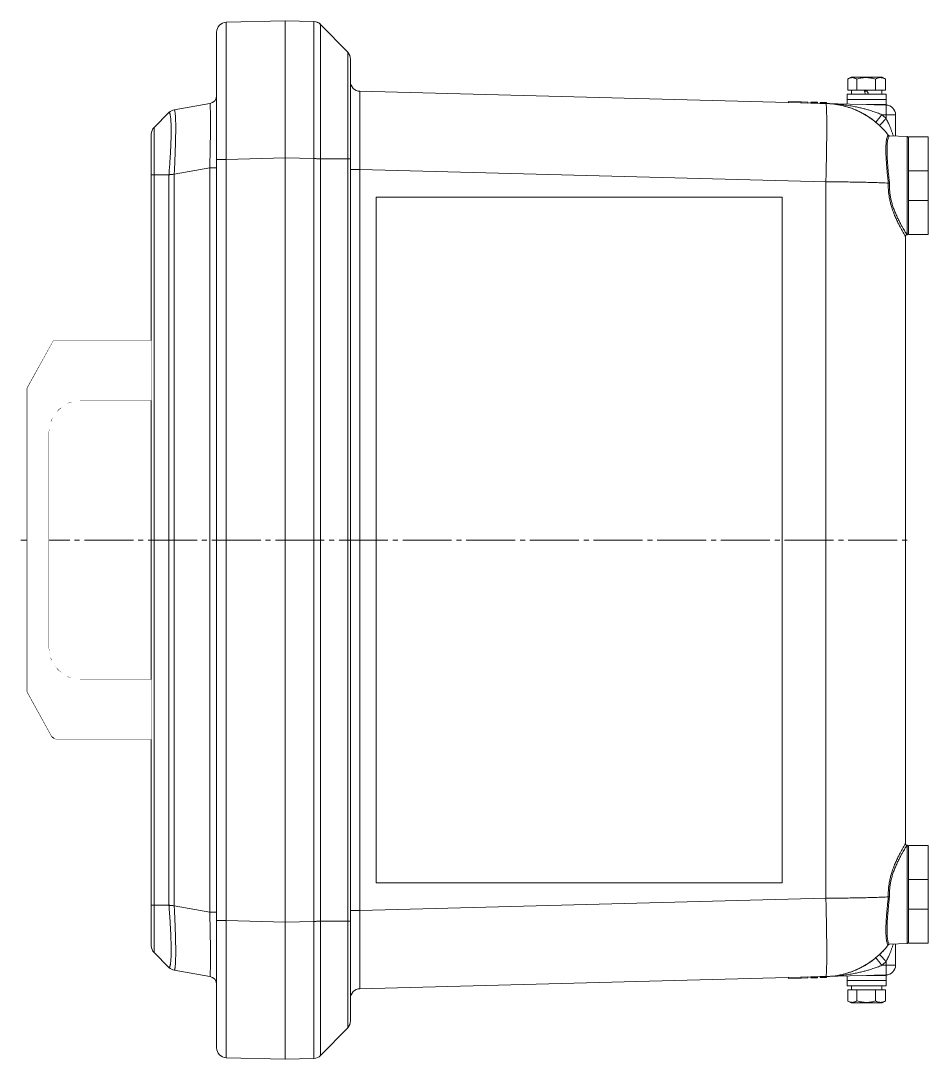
# Model space of a CAD drawing. Header units: millimetres. Extents: x -751 to 714, y -543 to 828.
# Drawn here: x -463.2 to -185.2, y -159 to 159 of the extents above; entities that cross this region are included whole.
import ezdxf

# ---------------------------------------------------------------- set-up
doc = ezdxf.new("R2010")
doc.units = ezdxf.units.MM
for name, pattern in [('K5LT_AUXILIARY', [0]), ('K5LT_AXLED', [19.5, 15, -1.5, 1.5, -1.5]), ('K5LT_THIN', [0])]:
    doc.linetypes.add(name, pattern=pattern)

# ---------------------------------------------------------------- blocks, each defined once
blk = doc.blocks.new('U7')
at = {"color": 232, "linetype": 'K5LT_AUXILIARY', "lineweight": 18, "true_color": 0xc52b79}
for p, q in [((-354.31, -105.01), (-354.31, 105.01)), ((-229.95, 105.01), (-354.31, 105.01)), ((-229.95, -105.01), (-229.95, 105.01)), ((-229.95, -105.01), (-354.31, -105.01))]:
    blk.add_line(p, q, dxfattribs=at)
blk = doc.blocks.new('U6')
at = {"color": 7, "linetype": 'K5LT_THIN', "lineweight": 18}
for p, q in [((-382.23, 159), (-400.31, 158.53)), ((-382.23, 159), (-382.23, 117.01)), ((-373.44, 158.77), (-382.23, 159)), ((-382.23, 159), (-382.23, 117.01)), ((-363.08, 149.35), (-371.37, 157.86)), ((-403.23, 116.54), (-403.23, 155.53)), ((-363.08, 149.35), (-363.08, 149.35)), ((-362.23, 147.26), (-362.23, 116.72)), ((-362.23, 147.26), (-362.23, 140.68)), ((-362.23, 140), (-362.23, 147.26)), ((-362.23, 140.68), (-362.23, 140)), ((-362.23, 140), (-362.23, 140.68)), ((-362.23, 140.68), (-362.23, 140)), ((-362.23, 140), (-362.23, 140.68)), ((-362.23, 140.68), (-362.23, 140)), ((-209.88, 137.74), (-209.88, 141.15)), ((-209.8, 141.2), (-208.86, 141.74)), ((-199.36, 141.74), (-208.86, 141.74)), ((-207.12, 137.74), (-207.12, 141.15)), ((-201.35, 137.74), (-201.35, 141.15)), ((-198.42, 141.2), (-199.36, 141.74)), ((-199.36, 141.74), (-199.36, 141.74)), ((-198.33, 137.74), (-198.33, 141.15)), ((-359.31, 137.4), (-216.57, 133.67)), ((-209.88, 137.74), (-207.12, 137.74)), ((-208.76, 137.74), (-208.76, 136.54)), ((-207.12, 137.74), (-201.35, 137.74)), ((-203.91, 137.49), (-204.76, 137.49)), ((-201.35, 137.74), (-198.33, 137.74)), ((-199.46, 137.74), (-199.46, 136.54)), ((-405.29, 133.64), (-416.22, 131.71)), ((-228.06, 133.97), (-228.05, 134.27)), ((-224.17, 133.87), (-228.06, 133.97)), ((-224.16, 134.17), (-228.05, 134.27)), ((-224.17, 133.87), (-224.16, 134.17)), ((-222.17, 133.81), (-224.17, 133.87)), ((-222.16, 134.11), (-224.16, 134.17)), ((-222.17, 133.81), (-222.16, 134.11)), ((-221.17, 133.79), (-221.16, 134.09)), ((-219.17, 133.74), (-221.17, 133.79)), ((-219.16, 134.03), (-221.16, 134.09)), ((-219.17, 133.74), (-219.16, 134.03)), ((-218.37, 133.71), (-218.36, 134.01)), ((-216.37, 133.66), (-218.37, 133.71)), ((-216.36, 133.96), (-218.36, 134.01)), ((-216.57, 133.67), (-198.15, 133.18)), ((-216.37, 133.66), (-216.36, 133.96)), ((-216.17, 133.65), (-216.17, 133.65)), ((-216.17, 133.65), (-216.17, 133.65)), ((-216.06, 133.65), (-216.08, 133.65)), ((-216.06, 133.65), (-216.08, 133.65)), ((-210.11, 136.54), (-210.11, 134.94)), ((-204.26, 136.54), (-210.11, 136.54)), ((-204.26, 134.94), (-210.11, 134.94)), ((-204.26, 134.94), (-210.11, 134.94)), ((-210.11, 134.94), (-210.11, 133.5)), ((-198.11, 136.54), (-204.26, 136.54)), ((-198.11, 134.94), (-204.26, 134.94)), ((-198.11, 134.94), (-204.26, 134.94)), ((-198.11, 136.54), (-198.11, 134.94)), ((-198.11, 134.94), (-198.11, 133.34)), ((-422.35, 126.35), (-417.83, 130.87)), ((-416.23, 131.71), (-416.22, 131.71)), ((-416.22, 131.71), (-416.22, 131.71)), ((-198.11, 133.34), (-204.11, 133.34)), ((-201.65, 133.34), (-201.65, 133.28)), ((-201.11, 133.34), (-201.11, 133.26)), ((-199.42, 130.22), (-198.15, 130.19)), ((-198.15, 130.19), (-198.15, 129.1)), ((-198.15, 130.19), (-195.23, 130.19)), ((-195.23, 130.19), (-195.23, 123.71)), ((-423.23, 111.77), (-423.23, 124.23)), ((-422.35, 126.35), (-422.35, 126.35)), ((-197.11, 123.81), (-191.7, 123.52)), ((-197.11, 123.81), (-197.09, 123.79)), ((-191.7, 123.52), (-191.7, 93.48)), ((-191.23, 123.5), (-185.23, 123.5)), ((-191.23, 123.5), (-191.23, 113)), ((-185.23, 123.5), (-185.23, 113)), ((-403.23, -116.54), (-403.23, 116.54)), ((-400.31, 116.54), (-403.23, 116.54)), ((-382.23, 117.01), (-400.31, 116.54)), ((-400.31, -116.54), (-400.31, 116.54)), ((-382.23, -117.01), (-382.23, 117.01)), ((-373.44, 116.78), (-382.23, 117.01)), ((-382.23, 117.01), (-382.23, -117.01)), ((-373.44, -116.78), (-373.44, 116.78)), ((-371.37, 116.75), (-363.08, 116.75)), ((-371.37, -116.75), (-371.37, 116.75)), ((-363.08, -116.75), (-363.08, 116.75)), ((-362.23, 100.66), (-362.23, 116.72)), ((-423.23, -111.74), (-423.23, 111.77)), ((-417.83, 111.85), (-422.35, 111.85)), ((-422.35, 111.85), (-422.35, 111.85)), ((-422.35, -111.85), (-422.35, 111.85)), ((-417.83, 111.85), (-417.83, 111.85)), ((-417.83, -111.85), (-417.83, 111.85)), ((-416.23, 112.01), (-416.22, 112.01)), ((-416.23, -112.01), (-416.23, 112.01)), ((-405.29, 113.94), (-416.22, 112.01)), ((-403.23, 113.94), (-405.29, 113.94)), ((-405.29, -113.94), (-405.29, 113.94)), ((-362.23, 113.41), (-359.31, 113.41)), ((-359.31, 113.41), (-216.57, 109.68)), ((-359.31, -113.41), (-359.31, 113.41)), ((-191.23, 113), (-185.23, 113)), ((-191.23, 113), (-191.23, 104)), ((-185.23, 104), (-185.23, 113)), ((-216.57, 109.68), (-216.57, -109.68)), ((-197.46, 109.29), (-197.46, 109.29)), ((-362.23, 102.32), (-362.23, 104)), ((-362.23, 104), (-362.23, 103.32)), ((-362.23, 100.66), (-362.23, 103.32)), ((-362.23, 100.66), (-362.23, 102.32)), ((-191.23, 104), (-191.23, 93.5)), ((-191.23, 104), (-185.23, 104)), ((-185.23, 104), (-185.23, 93.5)), ((-362.23, 100.66), (-362.23, 99.34)), ((-362.23, 100.66), (-362.23, 99.34)), ((-362.23, 50.66), (-362.23, 99.34)), ((-362.23, 97.68), (-362.23, 99.34)), ((-362.23, 96.68), (-362.23, 99.34)), ((-362.23, 96), (-362.23, 97.68)), ((-362.23, 96.68), (-362.23, 96)), ((-192.23, 92.97), (-192.23, -92.97)), ((-192.23, 92.97), (-192.23, 92.97)), ((-192.23, 92.97), (-192.23, 92.97)), ((-191.75, 93.47), (-191.7, 93.48)), ((-191.75, 93.47), (-191.75, 93.47)), ((-191.23, 93.5), (-185.23, 93.5)), ((-461.23, 46.48), (-453.23, 61)), ((-453.23, 61), (-423.23, 61)), ((-453.23, 61), (-452.05, 59)), ((-423.23, 61), (-423.23, 59)), ((-459.23, 45.97), (-452.05, 59)), ((-452.05, 59), (-423.23, 59)), ((-423.23, 59), (-423.23, 44.79)), ((-362.23, 52.32), (-362.23, 54)), ((-362.23, 54), (-362.23, 53.32)), ((-362.23, 50.66), (-362.23, 53.32)), ((-362.23, 53.32), (-362.23, 53.26)), ((-362.23, 53.32), (-362.23, 53.26)), ((-362.23, 50.66), (-362.23, 52.32)), ((-362.23, 50.66), (-362.23, 49.34)), ((-362.23, 50.66), (-362.23, 49.34)), ((-362.23, 0.66), (-362.23, 49.34)), ((-362.23, 47.68), (-362.23, 49.34)), ((-362.23, 46.68), (-362.23, 49.34)), ((-461.23, 46.48), (-459.23, 45.97)), ((-461.23, -46.48), (-461.23, 46.48)), ((-459.23, -45.97), (-459.23, 45.97)), ((-444.72, 42.79), (-444.72, 44.79)), ((-423.23, 44.79), (-444.72, 44.79)), ((-423.23, 44.79), (-423.23, 42.79)), ((-362.23, 46), (-362.23, 47.68)), ((-362.23, 46.68), (-362.23, 46)), ((-423.23, 42.79), (-444.72, 42.79)), ((-456.72, 32.79), (-456.72, -32.79)), ((-454.72, 32.79), (-456.72, 32.79)), ((-454.72, 32.79), (-454.72, -32.79)), ((-362.23, 2.32), (-362.23, 4)), ((-362.23, 4), (-362.23, 3.32)), ((-362.23, 0.66), (-362.23, 3.32)), ((-362.23, 3.32), (-362.23, 3.26)), ((-362.23, 3.32), (-362.23, 3.26)), ((-362.23, 0.66), (-362.23, 2.32)), ((-362.23, 0.66), (-362.23, -0.66)), ((-362.23, 0.66), (-362.23, -0.66)), ((-362.23, -49.34), (-362.23, -0.66)), ((-362.23, -3.32), (-362.23, -0.66)), ((-362.23, -2.32), (-362.23, -0.66)), ((-362.23, -4), (-362.23, -2.32)), ((-362.23, -3.32), (-362.23, -4)), ((-454.72, -32.79), (-456.72, -32.79)), ((-444.72, -42.79), (-423.23, -42.79)), ((-444.72, -42.79), (-444.72, -44.79)), ((-423.23, -42.79), (-423.23, -44.79)), ((-461.23, -46.48), (-459.23, -45.97)), ((-453.8, -59.97), (-461.23, -46.48)), ((-452.05, -59), (-459.23, -45.97)), ((-444.72, -44.79), (-423.23, -44.79)), ((-423.23, -44.79), (-423.23, -59)), ((-362.23, -47.68), (-362.23, -46)), ((-362.23, -46), (-362.23, -46.68)), ((-362.23, -49.34), (-362.23, -46.68)), ((-362.23, -46.68), (-362.23, -46.74)), ((-362.23, -46.68), (-362.23, -46.74)), ((-362.23, -49.34), (-362.23, -47.68)), ((-362.23, -49.34), (-362.23, -50.66)), ((-362.23, -49.34), (-362.23, -50.66)), ((-362.23, -99.34), (-362.23, -50.66)), ((-362.23, -52.32), (-362.23, -50.66)), ((-362.23, -53.32), (-362.23, -50.66)), ((-362.23, -54), (-362.23, -52.32)), ((-362.23, -53.32), (-362.23, -54)), ((-452.05, -59), (-453.8, -59.97)), ((-423.23, -59), (-452.05, -59)), ((-452.05, -61), (-452.05, -59)), ((-423.23, -59), (-423.23, -61)), ((-423.23, -61), (-452.05, -61)), ((-192.23, -92.97), (-192.23, -92.97)), ((-192.23, -92.97), (-192.23, -92.97)), ((-191.75, -93.47), (-191.7, -93.48)), ((-191.75, -93.47), (-191.75, -93.47)), ((-191.7, -93.48), (-191.7, -123.52)), ((-191.23, -93.5), (-185.23, -93.5)), ((-191.23, -93.5), (-191.23, -104)), ((-185.23, -93.5), (-185.23, -104)), ((-362.23, -97.68), (-362.23, -96)), ((-362.23, -96), (-362.23, -96.68)), ((-362.23, -99.34), (-362.23, -96.68)), ((-362.23, -99.34), (-362.23, -97.68)), ((-362.23, -99.34), (-362.23, -100.66)), ((-362.23, -99.34), (-362.23, -100.66)), ((-362.23, -116.7), (-362.23, -100.66)), ((-362.23, -102.32), (-362.23, -100.66)), ((-362.23, -103.32), (-362.23, -100.66)), ((-362.23, -104), (-362.23, -102.32)), ((-362.23, -103.32), (-362.23, -104)), ((-191.23, -104), (-185.23, -104)), ((-191.23, -104), (-191.23, -113)), ((-185.23, -113), (-185.23, -104)), ((-359.31, -113.41), (-216.57, -109.68)), ((-197.46, -109.29), (-197.46, -109.29)), ((-423.23, -124.23), (-423.23, -111.74)), ((-422.35, -111.85), (-417.83, -111.85)), ((-422.35, -111.85), (-422.35, -111.85)), ((-417.83, -111.85), (-417.83, -111.85)), ((-416.23, -112.01), (-416.22, -112.01)), ((-405.29, -113.94), (-416.22, -112.01)), ((-403.23, -113.94), (-405.29, -113.94)), ((-362.23, -113.41), (-359.31, -113.41)), ((-191.23, -113), (-191.23, -123.5)), ((-191.23, -113), (-185.23, -113)), ((-185.23, -113), (-185.23, -123.5)), ((-403.23, -116.54), (-400.31, -116.54)), ((-403.23, -155.53), (-403.23, -116.54)), ((-382.23, -117.01), (-400.31, -116.54)), ((-373.44, -116.78), (-382.23, -117.01)), ((-382.23, -117.01), (-382.23, -159)), ((-382.23, -117.01), (-382.23, -159)), ((-363.08, -116.75), (-371.37, -116.75)), ((-363.08, -116.75), (-363.08, -116.75)), ((-362.23, -116.7), (-362.23, -147.26)), ((-197.11, -123.81), (-191.7, -123.52)), ((-197.09, -123.79), (-197.11, -123.81)), ((-195.23, -123.71), (-195.23, -130.19)), ((-191.23, -123.5), (-185.23, -123.5)), ((-417.83, -130.87), (-422.35, -126.35)), ((-422.35, -126.35), (-422.35, -126.35)), ((-199.42, -130.22), (-198.15, -130.19)), ((-198.15, -129.1), (-198.15, -130.19)), ((-198.15, -130.19), (-195.23, -130.19)), ((-416.23, -131.71), (-416.22, -131.71)), ((-405.29, -133.64), (-416.22, -131.71)), ((-416.22, -131.71), (-416.22, -131.71)), ((-216.57, -133.67), (-198.15, -133.18)), ((-210.11, -134.94), (-210.11, -133.5)), ((-204.11, -133.34), (-198.11, -133.34)), ((-201.65, -133.34), (-201.65, -133.28)), ((-201.11, -133.34), (-201.11, -133.26)), ((-198.11, -134.94), (-198.11, -133.34)), ((-359.31, -137.4), (-216.57, -133.67)), ((-224.17, -133.87), (-228.06, -133.97)), ((-228.06, -133.97), (-228.05, -134.27)), ((-224.16, -134.17), (-228.05, -134.27)), ((-222.17, -133.81), (-224.17, -133.87)), ((-224.17, -133.87), (-224.16, -134.17)), ((-222.16, -134.11), (-224.16, -134.17)), ((-222.17, -133.81), (-222.16, -134.11)), ((-219.17, -133.74), (-221.17, -133.79)), ((-221.17, -133.79), (-221.16, -134.09)), ((-219.16, -134.03), (-221.16, -134.09)), ((-219.17, -133.74), (-219.16, -134.03)), ((-216.37, -133.66), (-218.37, -133.71)), ((-218.37, -133.71), (-218.36, -134.01)), ((-216.36, -133.96), (-218.36, -134.01)), ((-216.37, -133.66), (-216.36, -133.96)), ((-216.17, -133.65), (-216.17, -133.65)), ((-216.17, -133.65), (-216.17, -133.65)), ((-216.06, -133.65), (-216.08, -133.65)), ((-210.11, -134.94), (-198.11, -134.94)), ((-210.11, -136.54), (-210.11, -134.94)), ((-210.11, -134.94), (-198.11, -134.94)), ((-210.11, -136.54), (-198.11, -136.54)), ((-208.76, -137.74), (-208.76, -136.54)), ((-199.46, -137.74), (-199.46, -136.54)), ((-198.11, -136.54), (-198.11, -134.94)), ((-207.12, -137.74), (-209.88, -137.74)), ((-209.88, -137.74), (-209.88, -141.15)), ((-201.35, -137.74), (-207.12, -137.74)), ((-207.12, -137.74), (-207.12, -141.15)), ((-201.35, -137.74), (-201.35, -141.15)), ((-198.33, -137.74), (-201.35, -137.74)), ((-198.33, -137.74), (-198.33, -141.15)), ((-362.23, -147.26), (-362.23, -140)), ((-362.23, -140), (-362.23, -140.68)), ((-362.23, -140.68), (-362.23, -140)), ((-362.23, -140), (-362.23, -140.68)), ((-362.23, -140.68), (-362.23, -140)), ((-362.23, -140), (-362.23, -140.68)), ((-362.23, -140.68), (-362.23, -147.26)), ((-209.8, -141.2), (-208.86, -141.74)), ((-208.86, -141.74), (-199.36, -141.74)), ((-198.42, -141.2), (-199.36, -141.74)), ((-199.36, -141.74), (-199.36, -141.74)), ((-371.37, -157.86), (-363.08, -149.35)), ((-382.23, -159), (-400.31, -158.53)), ((-373.44, -158.77), (-382.23, -159))]:
    blk.add_line(p, q, dxfattribs=at)
at = {"color": 30, "linetype": 'K5LT_AXLED', "lineweight": 18, "true_color": 0xff8000}
blk.add_line((-463.23, 0), (-190.23, 0), dxfattribs=at)
at = {"color": 7, "linetype": 'K5LT_THIN', "lineweight": 18}
for centre, radius, start, end in [((-400.23, 155.53), 3, 91.5, 180), ((-373.52, 155.77), 3, 44.25, 88.5), ((-373.52, 155.77), 3, 44.2462, 72.7938), ((-365.23, 147.26), 3, 0, 44.25), ((-365.23, 147.26), 3, 0, 1.2766), ((-359.23, 140.4), 3, 180, 268.5), ((-359.23, 140.4), 3, 180.0005, 268.4995), ((-359.23, 140.4), 3, 179.9996, 268.5004), ((-207.47, 137.17), 4.66, 120.0079, 121.1812), ((-200.75, 137.17), 4.66, 58.8188, 59.9921), ((-405.73, 136.1), 2.5, 280, 0), ((-217.23, 108.68), 25, 37.7514, 88.5), ((-217.23, 108.68), 25, 66.1196, 88.5), ((-415.7, 128.75), 3, 100, 135), ((-198.23, 130.19), 3, 0, 88.5), ((-217.23, 108.68), 25, 46.8288, 49.8471), ((-217.31, 108.68), 28, 46.8288, 50.3004), ((-420.23, 124.23), 3, 135, 180), ((-197.08, 124.31), 0.5, 217.8079, 267), ((-217.23, 108.68), 25, 37.8019, 37.8078), ((-217.23, 108.68), 25, 37.7499, 37.7514), ((-191.73, 123.03), 0.5, 0, 87), ((-191.73, 123.03), 0.5, 0, 87), ((-191.73, 92.97), 0.5, 93, 180), ((-191.73, 92.97), 0.5, 93, 179.997), ((-191.73, 93.97), 0.5, 273, 0), ((-191.73, 93.97), 0.5, 273, 0), ((-444.72, 32.79), 12, 90, 180), ((-444.72, 32.79), 10, 90, 180), ((-444.72, -32.79), 12, 180, 270), ((-444.72, -32.79), 10, 180, 270), ((-452.05, -59), 2, 208.8565, 270), ((-191.73, -92.97), 0.5, 180, 267), ((-191.73, -92.97), 0.5, 180.003, 267), ((-191.73, -93.97), 0.5, 0, 87), ((-191.73, -93.97), 0.5, 0, 87), ((-217.23, -108.68), 25, 271.5, 322.2484), ((-217.23, -108.68), 25, 313.1712, 322.1922), ((-197.08, -124.31), 0.5, 92.9999, 142.192), ((-217.23, -108.68), 25, 322.1922, 322.195), ((-217.23, -108.68), 25, 322.1922, 322.1923), ((-217.23, -108.68), 25, 322.1935, 322.195), ((-217.23, -108.68), 25, 322.2484, 322.2501), ((-191.73, -123.03), 0.5, 273, 0), ((-191.73, -123.03), 0.5, 273, 0), ((-420.23, -124.23), 3, 180, 225), ((-217.31, -108.68), 28, 309.6996, 313.1712), ((-198.23, -130.19), 3, 271.5, 0), ((-415.7, -128.75), 3, 225, 260), ((-217.23, -108.68), 25, 279.6061, 293.8804), ((-405.73, -136.1), 2.5, 0, 80), ((-217.23, -108.68), 25, 272.4148, 272.6259), ((-217.23, -108.68), 25, 272.6672, 273.764), ((-359.23, -140.4), 3, 91.5005, 179.9995), ((-359.23, -140.4), 3, 91.5, 180), ((-207.47, -137.17), 4.66, 238.8188, 239.9921), ((-200.75, -137.17), 4.66, 300.0079, 301.1812), ((-365.23, -147.26), 3, 315.75, 0), ((-365.23, -147.26), 3, 358.7234, 0), ((-400.23, -155.53), 3, 180, 268.5), ((-373.52, -155.77), 3, 271.5, 315.75), ((-373.52, -155.77), 3, 315.7226, 315.75)]:
    blk.add_arc(centre, radius, start, end, dxfattribs=at)
for centre, major_axis, ratio, start_param, end_param in [((-400.23, 116.51), (0.08, -42.01), 0.001868, 3.141638, 4.711749), ((-359.23, 113.39), (0.08, -24.01), 0.003268, 3.141511, 4.711607), ((-359.23, 113.39), (0.08, -24.01), 0.003268, -3.141689, -3.141675), ((-359.23, 113.39), (0.08, -24.01), 0.003268, -3.141689, -3.141675), ((-204.11, 135.91), (4.65, -12.78), 0.008414, 4.565751, 4.660152), ((-204.11, 135.91), (3.05, -8.38), 0.008414, 4.489416, 4.634315), ((-204.11, 138.37), (4.65, -12.78), 0.008414, -1.524683, -1.430282), ((-405.73, 113.25), (-0.44, -20.39), 0.020576, 1.605038, 3.145676), ((-217.2, 109.68), (0.63, 23.99), 0.026168, 4.713074, 6.283185), ((-198.23, 130.19), (0.08, 3), 0.026168, 4.713074, 6.283185), ((-191.73, 92.97), (-0.5, 0), 0.999936, 4.764749, 6.283185), ((-191.73, 92.97), (-0.5, 0), 0.999936, 4.764749, 6.283185), ((-191.73, -92.97), (-0.5, 0), 0.999936, 0, 1.518436), ((-191.73, -92.97), (-0.5, 0), 0.999936, 0, 1.518436), ((-217.2, -109.68), (-0.63, 23.99), 0.026168, 3.141593, 4.711704), ((-405.73, -113.25), (-0.44, 20.39), 0.020576, 3.137509, 4.678147), ((-359.23, -113.39), (0.08, 24.01), 0.003268, 1.571578, 3.141677), ((-400.23, -116.51), (0.08, 42.01), 0.001868, 1.571436, 3.141547), ((-198.23, -130.19), (-0.08, 3), 0.026168, 3.141593, 4.711704)]:
    blk.add_ellipse(centre, major_axis=major_axis, ratio=ratio, start_param=start_param, end_param=end_param, dxfattribs=at)
for points, knots in [([(-373.44, 158.77), (-373.44, 158.77), (-373.44, 158.52), (-373.44, 157.52), (-373.43, 156.08), (-373.43, 154.21), (-373.43, 151.86), (-373.43, 149.07), (-373.43, 145.87), (-373.43, 142.32), (-373.43, 138.46), (-373.43, 134.32), (-373.43, 130), (-373.44, 125.58), (-373.44, 121.17), (-373.44, 118.23), (-373.44, 116.78)], [0, 0, 0, 0, 1.492255, 2.79176, 3.941914, 5.121272, 6.333413, 7.533977, 8.737597, 9.940215, 11.143186, 12.344486, 13.553115, 14.729073, 15.880875, 17, 17, 17, 17]), ([(-371.37, 157.86), (-371.37, 157.87), (-371.37, 157.64), (-371.38, 156.7), (-371.38, 155.3), (-371.38, 153.47), (-371.38, 151.17), (-371.38, 148.44), (-371.38, 145.33), (-371.38, 141.86), (-371.38, 138.12), (-371.38, 134.25), (-371.38, 130.45), (-371.38, 126.88), (-371.38, 123.51), (-371.37, 120.16), (-371.37, 117.91), (-371.37, 116.75)], [0, 0, 0, 0, 1.502919, 2.882696, 4.115378, 5.401037, 6.668979, 7.944353, 9.217883, 10.490056, 11.763531, 12.99809, 14.157718, 15.183827, 16.113866, 17.034345, 18, 18, 18, 18]), ([(-363.08, 149.35), (-363.08, 149.34), (-363.08, 149.33), (-363.07, 149.31), (-363.07, 149.29), (-363.07, 149.27), (-363.07, 149.24), (-363.07, 149.21), (-363.08, 149.16), (-363.08, 149.12), (-363.08, 149.06), (-363.07, 148.99), (-363.07, 148.89), (-363.07, 148.74), (-363.07, 148.48), (-363.07, 147.99), (-363.07, 147.18), (-363.07, 145.98), (-363.07, 144.41), (-363.07, 142.48), (-363.07, 140.24), (-363.07, 137.7), (-363.07, 134.89), (-363.07, 131.97), (-363.07, 129.1), (-363.07, 126.58), (-363.07, 124.42), (-363.07, 122.75), (-363.07, 121.46), (-363.08, 120.59), (-363.08, 119.98), (-363.08, 119.56), (-363.08, 119.19), (-363.08, 118.86), (-363.08, 118.55), (-363.08, 118.26), (-363.08, 117.97), (-363.08, 117.65), (-363.08, 117.37), (-363.08, 117.1), (-363.08, 116.88), (-363.08, 116.75)], [0, 0, 0, 0, 0.332151, 0.631335, 0.928605, 1.267883, 1.713214, 2.232971, 2.695041, 3.068345, 3.386877, 3.805688, 4.292967, 4.877945, 5.919308, 7.479505, 9.662138, 12.144046, 14.855874, 17.641636, 20.435756, 23.29461, 26.187044, 29.109023, 31.672376, 33.9881, 35.696973, 37.198177, 38.189341, 38.931541, 39.362493, 39.694457, 39.992807, 40.267888, 40.519699, 40.748242, 40.990223, 41.245644, 41.514503, 41.765955, 42, 42, 42, 42]), ([(-207.12, 141.15), (-207.31, 141.26), (-207.56, 141.39), (-207.87, 141.5), (-208.06, 141.55), (-208.25, 141.58), (-208.44, 141.6), (-208.64, 141.59), (-208.86, 141.57), (-209.12, 141.51), (-209.43, 141.39), (-209.67, 141.27), (-209.8, 141.2)], [0, 0, 0, 0, 2.778174, 3.726036, 4.53484, 5.54581, 6.388221, 7.336865, 8.416621, 9.466171, 11.124023, 13, 13, 13, 13]), ([(-201.35, 141.15), (-201.61, 141.22), (-201.99, 141.32), (-202.55, 141.44), (-202.99, 141.51), (-203.41, 141.56), (-203.79, 141.59), (-204.14, 141.6), (-204.47, 141.59), (-204.85, 141.58), (-205.31, 141.54), (-206.09, 141.42), (-206.71, 141.27), (-207.12, 141.15)], [0, 0, 0, 0, 1.896477, 2.871604, 4.103535, 5.062016, 5.927217, 6.778532, 7.580294, 8.339144, 9.455768, 10.905857, 14, 14, 14, 14]), ([(-198.33, 141.15), (-198.54, 141.26), (-198.83, 141.4), (-199.19, 141.51), (-199.41, 141.56), (-199.61, 141.59), (-199.79, 141.6), (-199.99, 141.59), (-200.22, 141.57), (-200.48, 141.52), (-200.86, 141.4), (-201.16, 141.26), (-201.35, 141.15)], [0, 0, 0, 0, 2.66649, 3.810425, 4.700444, 5.503844, 6.294351, 7.038845, 8.091005, 9.12096, 10.454936, 13, 13, 13, 13]), ([(-199.42, 130.22), (-199.67, 130.32), (-200.14, 130.52), (-200.83, 130.78), (-201.5, 131.03), (-202.22, 131.28), (-203.06, 131.55), (-204.08, 131.84), (-205.23, 132.15), (-206.56, 132.47), (-208.06, 132.78), (-209.76, 133.07), (-211.7, 133.34), (-213.64, 133.52), (-215.29, 133.62), (-216.22, 133.66), (-216.57, 133.67)], [0, 0, 0, 0, 0.792036, 1.495229, 2.159306, 2.850857, 3.720899, 4.720847, 5.896983, 7.167319, 8.678619, 10.311774, 12.183163, 14.325188, 15.962989, 17, 17, 17, 17]), ([(-417.83, 111.85), (-417.79, 112.38), (-417.72, 113.4), (-417.61, 114.82), (-417.53, 116.04), (-417.47, 117.12), (-417.4, 118.13), (-417.35, 119.13), (-417.3, 120.12), (-417.26, 121.12), (-417.22, 122.14), (-417.18, 123.18), (-417.16, 124.22), (-417.15, 125.19), (-417.16, 126.03), (-417.17, 126.75), (-417.18, 127.37), (-417.21, 127.93), (-417.24, 128.46), (-417.27, 128.96), (-417.32, 129.41), (-417.38, 129.84), (-417.45, 130.21), (-417.52, 130.5), (-417.6, 130.7), (-417.68, 130.82), (-417.76, 130.87), (-417.81, 130.88), (-417.83, 130.87)], [0, 0, 0, 0, 1.545131, 2.919206, 4.111167, 5.121013, 6.1199, 7.135866, 8.168911, 9.234743, 10.334614, 11.539723, 12.834262, 14.11796, 15.277218, 16.298934, 17.265146, 18.224939, 19.209692, 20.219407, 21.265414, 22.391705, 23.605779, 24.889622, 26.016785, 27.056924, 27.996603, 29, 29, 29, 29]), ([(-416.22, 112.01), (-416.18, 112.58), (-416.13, 113.65), (-416.06, 115.13), (-416.01, 116.41), (-415.96, 117.54), (-415.92, 118.61), (-415.89, 119.7), (-415.85, 120.85), (-415.82, 122.03), (-415.79, 123.23), (-415.77, 124.44), (-415.76, 125.62), (-415.76, 126.73), (-415.77, 127.74), (-415.79, 128.63), (-415.83, 129.4), (-415.87, 130.04), (-415.91, 130.56), (-415.96, 130.96), (-416.01, 131.26), (-416.06, 131.49), (-416.11, 131.63), (-416.16, 131.7), (-416.2, 131.71), (-416.22, 131.71)], [0, 0, 0, 0, 1.420612, 2.682344, 3.762576, 4.680948, 5.596341, 6.564499, 7.608159, 8.732811, 9.905327, 11.148701, 12.460795, 13.813992, 15.12586, 16.412625, 17.674119, 18.927404, 20.092673, 21.209993, 22.232551, 23.220578, 24.278516, 25.20499, 26, 26, 26, 26]), ([(-201.95, 128.47), (-202.64, 128.99), (-203.34, 129.48), (-204.77, 130.37), (-205.51, 130.77), (-206.35, 131.19), (-206.46, 131.24), (-206.75, 131.37), (-206.93, 131.46), (-207.56, 131.73), (-208.02, 131.93), (-209.24, 132.38), (-210, 132.62), (-211.52, 133.03), (-212.29, 133.2), (-213.06, 133.33)], [0, 0, 0, 0, 9.8, 9.8, 19.6, 19.6, 21.007691, 21.007691, 23.384906, 23.384906, 29.4, 29.4, 39.2, 39.2, 49, 49, 49, 49]), ([(-207.11, 131.54), (-207.56, 131.73), (-208.02, 131.93), (-209.24, 132.38), (-210, 132.62), (-211.52, 133.03), (-212.29, 133.2), (-213.06, 133.33)], [23.384906, 23.384906, 23.384906, 23.384906, 29.4, 29.4, 39.2, 39.2, 49, 49, 49, 49]), ([(-201.26, 127.91), (-201.26, 127.91), (-201.25, 127.93), (-201.2, 128.01), (-201.12, 128.11), (-201.02, 128.24), (-200.89, 128.41), (-200.74, 128.6), (-200.57, 128.82), (-200.37, 129.06), (-200.17, 129.31), (-199.95, 129.58), (-199.73, 129.84), (-199.55, 130.06), (-199.46, 130.18), (-199.42, 130.22)], [0, 0, 0, 0, 1.576243, 2.951287, 4.201433, 5.473583, 6.767735, 8.033603, 9.307357, 10.586004, 11.846532, 13.076513, 14.460838, 15.425148, 16, 16, 16, 16]), ([(-200.12, 126.91), (-200.12, 126.91), (-200.11, 126.93), (-200.06, 127), (-199.97, 127.1), (-199.86, 127.23), (-199.73, 127.38), (-199.56, 127.56), (-199.31, 127.84), (-199.03, 128.14), (-198.75, 128.45), (-198.58, 128.63), (-198.44, 128.78), (-198.33, 128.9), (-198.24, 129), (-198.18, 129.07), (-198.15, 129.1)], [0, 0, 0, 0, 1.675753, 3.137693, 4.467358, 5.820001, 7.195622, 8.536415, 9.888691, 12.60753, 13.794537, 14.741982, 15.472729, 16.03696, 16.540142, 17, 17, 17, 17]), ([(-198.15, 129.1), (-198.05, 128.91), (-197.86, 128.54), (-197.58, 127.97), (-197.32, 127.42), (-197.1, 126.9), (-196.9, 126.43), (-196.73, 126.01), (-196.58, 125.62), (-196.43, 125.23), (-196.28, 124.8), (-196.14, 124.38), (-196.02, 124.02), (-195.95, 123.83), (-195.93, 123.75)], [0, 0, 0, 0, 1.60847, 3.227357, 4.787498, 6.249601, 7.534916, 8.679711, 9.723279, 10.81025, 11.959838, 13.299257, 14.308084, 15, 15, 15, 15]), ([(-422.35, 111.85), (-422.35, 112.06), (-422.35, 112.45), (-422.35, 113.02), (-422.35, 113.52), (-422.35, 113.97), (-422.35, 114.4), (-422.35, 114.83), (-422.35, 115.27), (-422.35, 115.74), (-422.35, 116.21), (-422.35, 116.68), (-422.35, 117.19), (-422.35, 117.74), (-422.35, 118.27), (-422.35, 118.76), (-422.35, 119.27), (-422.35, 119.83), (-422.35, 120.44), (-422.35, 121.03), (-422.35, 121.58), (-422.35, 122.1), (-422.35, 122.6), (-422.35, 123.06), (-422.35, 123.46), (-422.35, 123.79), (-422.35, 124.06), (-422.35, 124.33), (-422.35, 124.6), (-422.35, 124.89), (-422.35, 125.13), (-422.35, 125.34), (-422.35, 125.51), (-422.35, 125.66), (-422.35, 125.81), (-422.35, 125.93), (-422.35, 126.02), (-422.35, 126.08), (-422.35, 126.12), (-422.35, 126.15), (-422.35, 126.18), (-422.35, 126.2), (-422.35, 126.23), (-422.35, 126.26), (-422.35, 126.28), (-422.35, 126.3), (-422.35, 126.31), (-422.35, 126.32), (-422.35, 126.33), (-422.34, 126.34), (-422.34, 126.35), (-422.35, 126.35), (-422.35, 126.35)], [0, 0, 0, 0, 1.498782, 2.843384, 4.043421, 5.083631, 6.118196, 7.138451, 8.244002, 9.413748, 10.611777, 11.753745, 13.008082, 14.555755, 16.015498, 17.296835, 18.543646, 20.22148, 22.134926, 23.942597, 25.630113, 27.39763, 29.16201, 30.950861, 32.514838, 33.896962, 35.029765, 36.100995, 37.57289, 39.059016, 40.612088, 41.830261, 43.032093, 44.151855, 45.125185, 46.735472, 47.45531, 48.109115, 48.654766, 49.063134, 49.384832, 49.685565, 50.189931, 50.745448, 51.301803, 51.634968, 52.061716, 52.23631, 52.435878, 52.66042, 52.856785, 53, 53, 53, 53]), ([(-197.46, 123.98), (-197.52, 123.95), (-197.64, 123.84), (-197.79, 123.52), (-197.92, 123.06), (-198.03, 122.47), (-198.12, 121.72), (-198.18, 120.84), (-198.2, 119.83), (-198.2, 118.72), (-198.16, 117.48), (-198.09, 116.14), (-197.98, 114.65), (-197.85, 113.09), (-197.7, 111.56), (-197.57, 110.3), (-197.49, 109.57), (-197.46, 109.29)], [0, 0, 0, 0, 1.336663, 2.583315, 3.705454, 4.945602, 6.156396, 7.40227, 8.60252, 9.826308, 11.054492, 12.324654, 13.577222, 14.976599, 16.263312, 17.329511, 18, 18, 18, 18]), ([(-197.09, 123.79), (-197.17, 123.76), (-197.3, 123.62), (-197.48, 123.21), (-197.62, 122.66), (-197.72, 121.97), (-197.8, 121.15), (-197.84, 120.18), (-197.85, 119.11), (-197.83, 117.93), (-197.77, 116.64), (-197.68, 115.26), (-197.56, 113.8), (-197.42, 112.29), (-197.26, 110.78), (-197.15, 109.78), (-197.09, 109.29)], [0, 0, 0, 0, 1.519396, 2.841342, 4.018676, 5.210526, 6.423222, 7.597316, 8.774603, 9.94352, 11.121488, 12.308323, 13.512738, 14.720577, 15.884156, 17, 17, 17, 17]), ([(-197.09, 123.79), (-197.12, 123.79), (-197.17, 123.8), (-197.24, 123.82), (-197.3, 123.84), (-197.38, 123.89), (-197.43, 123.94), (-197.46, 123.98)], [0, 0, 0, 0, 1.903649, 2.837345, 4.042026, 5.410868, 8, 8, 8, 8]), ([(-373.44, 116.78), (-373.29, 116.78), (-373, 116.78), (-372.6, 116.77), (-372.23, 116.77), (-371.89, 116.76), (-371.61, 116.76), (-371.44, 116.75), (-371.37, 116.75)], [0, 0, 0, 0, 1.81423, 3.391985, 4.813347, 6.412292, 7.834537, 9, 9, 9, 9]), ([(-362.23, 116.72), (-362.23, 116.73), (-362.25, 116.73), (-362.34, 116.74), (-362.48, 116.74), (-362.65, 116.75), (-362.86, 116.75), (-363.01, 116.75), (-363.08, 116.75)], [0, 0, 0, 0, 1.814646, 3.391165, 4.816856, 6.409901, 7.833381, 9, 9, 9, 9]), ([(-423.23, 111.77), (-423.23, 111.77), (-423.2, 111.79), (-423.11, 111.8), (-422.98, 111.82), (-422.8, 111.83), (-422.58, 111.84), (-422.42, 111.85), (-422.35, 111.85)], [0, 0, 0, 0, 1.786159, 3.339341, 4.739742, 6.326356, 7.773174, 9, 9, 9, 9]), ([(-416.23, 112.01), (-416.38, 112), (-416.67, 111.97), (-417.06, 111.93), (-417.39, 111.9), (-417.64, 111.87), (-417.77, 111.85), (-417.83, 111.85)], [0, 0, 0, 0, 2.056335, 3.870407, 5.62213, 7.006732, 8, 8, 8, 8]), ([(-197.46, 109.29), (-198.07, 109.32), (-199.3, 109.38), (-201.25, 109.45), (-203.21, 109.51), (-205.25, 109.56), (-207.44, 109.6), (-209.68, 109.63), (-211.96, 109.65), (-214.25, 109.67), (-215.8, 109.67), (-216.57, 109.68)], [0, 0, 0, 0, 1.620444, 3.033921, 4.295433, 5.590385, 6.916882, 8.232182, 9.477987, 10.738013, 12, 12, 12, 12]), ([(-192.23, 92.97), (-192.23, 92.98), (-192.27, 93.07), (-192.45, 93.38), (-192.71, 93.83), (-193.04, 94.4), (-193.42, 95.09), (-193.88, 95.94), (-194.39, 96.95), (-194.95, 98.11), (-195.51, 99.38), (-196.03, 100.72), (-196.47, 102.05), (-196.83, 103.34), (-197.1, 104.57), (-197.29, 105.73), (-197.42, 106.85), (-197.47, 107.82), (-197.48, 108.58), (-197.47, 109.03), (-197.46, 109.24), (-197.46, 109.29)], [0, 0, 0, 0, 1.575082, 3.046778, 4.415086, 5.689612, 6.994754, 8.373587, 9.826348, 11.325596, 12.826496, 14.269557, 15.627478, 16.8356, 17.943573, 18.983164, 19.929165, 20.854166, 21.470215, 21.876357, 22, 22, 22, 22]), ([(-197.09, 109.29), (-197.12, 109.29), (-197.17, 109.29), (-197.27, 109.28), (-197.36, 109.28), (-197.43, 109.28), (-197.46, 109.29)], [0, 0, 0, 0, 1.665655, 2.482632, 4.734509, 7, 7, 7, 7]), ([(-191.75, 93.47), (-191.75, 93.48), (-191.79, 93.54), (-191.92, 93.77), (-192.12, 94.09), (-192.38, 94.52), (-192.72, 95.09), (-193.13, 95.8), (-193.62, 96.67), (-194.17, 97.71), (-194.74, 98.88), (-195.3, 100.15), (-195.81, 101.45), (-196.24, 102.74), (-196.57, 103.99), (-196.82, 105.18), (-196.99, 106.31), (-197.08, 107.35), (-197.11, 108.34), (-197.1, 108.97), (-197.09, 109.29)], [0, 0, 0, 0, 1.331793, 2.496421, 3.557012, 4.678707, 5.882925, 7.138452, 8.48225, 9.870176, 11.339115, 12.744926, 14.113243, 15.345814, 16.495609, 17.55972, 18.507938, 19.396494, 20.207294, 21, 21, 21, 21]), ([(-362.23, 99.34), (-362.23, 99.42), (-362.23, 99.53), (-362.23, 99.72), (-362.23, 99.9), (-362.23, 100.12), (-362.23, 100.34), (-362.23, 100.52), (-362.23, 100.62), (-362.23, 100.66)], [0, 0, 0, 0, 1.983159, 2.532824, 4.193704, 5.884222, 7.722001, 9.123289, 10, 10, 10, 10]), ([(-362.23, 49.34), (-362.23, 49.42), (-362.23, 49.53), (-362.23, 49.72), (-362.23, 49.9), (-362.23, 50.12), (-362.23, 50.34), (-362.23, 50.52), (-362.23, 50.62), (-362.23, 50.66)], [0, 0, 0, 0, 1.983159, 2.532824, 4.193704, 5.884222, 7.722001, 9.123289, 10, 10, 10, 10]), ([(-362.23, -0.66), (-362.23, -0.58), (-362.23, -0.47), (-362.23, -0.28), (-362.23, -0.1), (-362.23, 0.12), (-362.23, 0.34), (-362.23, 0.52), (-362.23, 0.62), (-362.23, 0.66)], [0, 0, 0, 0, 1.983159, 2.532824, 4.193704, 5.884222, 7.722001, 9.123289, 10, 10, 10, 10]), ([(-362.23, -50.66), (-362.23, -50.58), (-362.23, -50.47), (-362.23, -50.28), (-362.23, -50.1), (-362.23, -49.88), (-362.23, -49.66), (-362.23, -49.48), (-362.23, -49.38), (-362.23, -49.34)], [0, 0, 0, 0, 1.983159, 2.532824, 4.193704, 5.884222, 7.722001, 9.123289, 10, 10, 10, 10]), ([(-192.23, -92.97), (-192.23, -92.98), (-192.27, -93.07), (-192.45, -93.38), (-192.71, -93.83), (-193.04, -94.4), (-193.42, -95.09), (-193.88, -95.94), (-194.39, -96.95), (-194.95, -98.11), (-195.51, -99.38), (-196.03, -100.72), (-196.47, -102.05), (-196.83, -103.34), (-197.1, -104.56), (-197.29, -105.73), (-197.41, -106.82), (-197.47, -107.78), (-197.48, -108.59), (-197.47, -109.07), (-197.46, -109.29)], [0, 0, 0, 0, 1.5036, 2.908504, 4.214714, 5.431397, 6.677307, 7.993565, 9.380393, 10.811601, 12.244385, 13.62195, 14.918265, 16.07171, 17.127842, 18.118827, 19.023095, 19.834038, 20.464716, 21, 21, 21, 21]), ([(-191.75, -93.47), (-191.75, -93.48), (-191.79, -93.54), (-191.92, -93.77), (-192.12, -94.09), (-192.38, -94.52), (-192.72, -95.09), (-193.13, -95.8), (-193.62, -96.67), (-194.17, -97.71), (-194.74, -98.88), (-195.3, -100.15), (-195.81, -101.45), (-196.24, -102.74), (-196.57, -103.99), (-196.82, -105.18), (-196.99, -106.31), (-197.08, -107.35), (-197.11, -108.34), (-197.1, -108.97), (-197.09, -109.29)], [0, 0, 0, 0, 1.331792, 2.49642, 3.557012, 4.678706, 5.882924, 7.13845, 8.482248, 9.870174, 11.339112, 12.744923, 14.113241, 15.345806, 16.495538, 17.559525, 18.507605, 19.396062, 20.206986, 21, 21, 21, 21]), ([(-362.23, -100.66), (-362.23, -100.58), (-362.23, -100.47), (-362.23, -100.28), (-362.23, -100.1), (-362.23, -99.88), (-362.23, -99.66), (-362.23, -99.48), (-362.23, -99.38), (-362.23, -99.34)], [0, 0, 0, 0, 1.983159, 2.532824, 4.193704, 5.884222, 7.722001, 9.123289, 10, 10, 10, 10]), ([(-197.46, -109.29), (-198.07, -109.32), (-199.3, -109.38), (-201.25, -109.45), (-203.21, -109.51), (-205.25, -109.56), (-207.44, -109.6), (-209.68, -109.63), (-211.96, -109.65), (-214.25, -109.67), (-215.8, -109.67), (-216.57, -109.68)], [0, 0, 0, 0, 1.620439, 3.033912, 4.29542, 5.590368, 6.91686, 8.232156, 9.477959, 10.737994, 12, 12, 12, 12]), ([(-197.46, -109.29), (-197.52, -109.85), (-197.64, -110.93), (-197.79, -112.46), (-197.92, -113.91), (-198.03, -115.3), (-198.12, -116.67), (-198.18, -117.95), (-198.2, -119.13), (-198.2, -120.21), (-198.16, -121.18), (-198.09, -122.03), (-197.98, -122.77), (-197.85, -123.35), (-197.7, -123.73), (-197.57, -123.91), (-197.49, -123.97), (-197.46, -123.98)], [0, 0, 0, 0, 1.336638, 2.583279, 3.705415, 4.945564, 6.156359, 7.402242, 8.602502, 9.826304, 11.054495, 12.324661, 13.57723, 14.976878, 16.263926, 17.33012, 18, 18, 18, 18]), ([(-197.09, -109.29), (-197.17, -109.96), (-197.3, -111.2), (-197.48, -112.93), (-197.62, -114.46), (-197.72, -115.89), (-197.8, -117.24), (-197.84, -118.49), (-197.85, -119.62), (-197.83, -120.64), (-197.77, -121.53), (-197.68, -122.3), (-197.56, -122.92), (-197.42, -123.38), (-197.26, -123.67), (-197.15, -123.76), (-197.09, -123.79)], [0, 0, 0, 0, 1.519396, 2.841342, 4.018676, 5.210526, 6.423222, 7.597316, 8.774603, 9.94352, 11.121488, 12.308323, 13.512738, 14.720577, 15.884156, 17, 17, 17, 17]), ([(-197.09, -109.29), (-197.12, -109.29), (-197.17, -109.29), (-197.27, -109.28), (-197.34, -109.28), (-197.41, -109.28), (-197.44, -109.29), (-197.46, -109.29)], [0, 0, 0, 0, 1.903636, 2.837332, 5.410871, 6.648549, 8, 8, 8, 8]), ([(-423.23, -111.74), (-423.23, -111.75), (-423.2, -111.77), (-423.11, -111.79), (-422.98, -111.81), (-422.8, -111.82), (-422.58, -111.84), (-422.42, -111.84), (-422.35, -111.85)], [0, 0, 0, 0, 1.787661, 3.341895, 4.742505, 6.328296, 7.774062, 9, 9, 9, 9]), ([(-422.35, -126.35), (-422.35, -126.34), (-422.35, -126.3), (-422.35, -126.23), (-422.35, -126.15), (-422.35, -126.06), (-422.35, -125.97), (-422.35, -125.86), (-422.35, -125.73), (-422.35, -125.59), (-422.35, -125.42), (-422.35, -125.24), (-422.35, -125.02), (-422.35, -124.77), (-422.35, -124.49), (-422.35, -124.21), (-422.35, -123.9), (-422.35, -123.52), (-422.35, -123.06), (-422.35, -122.57), (-422.35, -122.07), (-422.35, -121.55), (-422.35, -121), (-422.35, -120.44), (-422.35, -119.9), (-422.35, -119.43), (-422.35, -119), (-422.35, -118.56), (-422.35, -118.06), (-422.35, -117.49), (-422.35, -116.94), (-422.35, -116.42), (-422.35, -115.96), (-422.35, -115.51), (-422.35, -115.12), (-422.35, -114.76), (-422.35, -114.45), (-422.35, -114.15), (-422.35, -113.89), (-422.35, -113.67), (-422.35, -113.49), (-422.35, -113.34), (-422.35, -113.18), (-422.35, -112.99), (-422.35, -112.76), (-422.35, -112.57), (-422.35, -112.41), (-422.35, -112.31), (-422.35, -112.23), (-422.35, -112.16), (-422.35, -112.08), (-422.34, -112), (-422.34, -111.93), (-422.35, -111.87), (-422.35, -111.85)], [0, 0, 0, 0, 1.55534, 2.950682, 4.196003, 5.275466, 6.349071, 7.407826, 8.555097, 9.768984, 11.012222, 12.197283, 13.498953, 15.105029, 16.619857, 17.949545, 19.243406, 20.984554, 22.970206, 24.846091, 26.597287, 28.431503, 30.262464, 32.118818, 33.741813, 35.176093, 36.351643, 37.463297, 38.990735, 40.532941, 42.14462, 43.408761, 44.655946, 45.817963, 46.828022, 47.725381, 48.499075, 49.246077, 49.924554, 50.490795, 50.914573, 51.24841, 51.560492, 52.083891, 52.66037, 53.23772, 53.583457, 53.828916, 54.026309, 54.207491, 54.41459, 54.647605, 54.851381, 55, 55, 55, 55]), ([(-416.23, -112.01), (-416.38, -112), (-416.67, -111.97), (-417.06, -111.93), (-417.39, -111.9), (-417.64, -111.87), (-417.77, -111.85), (-417.83, -111.85)], [0, 0, 0, 0, 2.056386, 3.870857, 5.623267, 7.007818, 8, 8, 8, 8]), ([(-417.83, -130.87), (-417.79, -130.88), (-417.72, -130.86), (-417.61, -130.73), (-417.53, -130.52), (-417.47, -130.27), (-417.4, -129.98), (-417.35, -129.63), (-417.3, -129.22), (-417.26, -128.73), (-417.22, -128.16), (-417.18, -127.47), (-417.16, -126.68), (-417.15, -125.82), (-417.16, -124.96), (-417.17, -124.13), (-417.18, -123.32), (-417.21, -122.49), (-417.24, -121.61), (-417.27, -120.68), (-417.32, -119.68), (-417.38, -118.58), (-417.45, -117.38), (-417.52, -116.16), (-417.6, -114.98), (-417.68, -113.9), (-417.76, -112.88), (-417.81, -112.2), (-417.83, -111.85)], [0, 0, 0, 0, 1.545131, 2.919206, 4.111167, 5.121013, 6.1199, 7.135866, 8.168911, 9.234743, 10.334614, 11.539723, 12.834262, 14.11796, 15.277218, 16.298934, 17.265146, 18.224939, 19.209692, 20.219407, 21.265414, 22.391705, 23.605779, 24.889622, 26.016785, 27.056924, 27.996603, 29, 29, 29, 29]), ([(-416.22, -131.71), (-416.18, -131.72), (-416.13, -131.68), (-416.06, -131.51), (-416.01, -131.28), (-415.96, -131), (-415.92, -130.68), (-415.89, -130.27), (-415.85, -129.77), (-415.82, -129.15), (-415.79, -128.41), (-415.77, -127.53), (-415.76, -126.51), (-415.76, -125.38), (-415.77, -124.16), (-415.79, -122.9), (-415.83, -121.59), (-415.87, -120.27), (-415.91, -118.96), (-415.96, -117.7), (-416.01, -116.49), (-416.06, -115.29), (-416.11, -114.12), (-416.16, -113.01), (-416.2, -112.33), (-416.22, -112.01)], [0, 0, 0, 0, 1.420612, 2.682344, 3.762576, 4.680948, 5.596341, 6.564499, 7.608159, 8.732811, 9.905327, 11.148701, 12.460795, 13.813992, 15.125861, 16.412625, 17.674119, 18.927404, 20.092673, 21.209993, 22.232551, 23.220578, 24.278516, 25.20499, 26, 26, 26, 26]), ([(-373.44, -116.78), (-373.29, -116.78), (-373, -116.78), (-372.6, -116.77), (-372.23, -116.77), (-371.9, -116.76), (-371.61, -116.76), (-371.44, -116.75), (-371.37, -116.75)], [0, 0, 0, 0, 1.812591, 3.389047, 4.810172, 6.409224, 7.832769, 9, 9, 9, 9]), ([(-373.44, -116.78), (-373.44, -118.72), (-373.44, -122.33), (-373.44, -127.33), (-373.43, -131.81), (-373.43, -136), (-373.43, -140.01), (-373.43, -143.77), (-373.43, -147.18), (-373.43, -150.22), (-373.43, -152.85), (-373.43, -155.03), (-373.43, -156.73), (-373.44, -157.92), (-373.44, -158.62), (-373.44, -158.77), (-373.44, -158.77)], [0, 0, 0, 0, 1.492255, 2.79176, 3.941914, 5.121272, 6.333413, 7.533977, 8.737597, 9.940215, 11.143186, 12.344486, 13.553115, 14.729073, 15.880875, 17, 17, 17, 17]), ([(-371.37, -116.75), (-371.37, -118.55), (-371.37, -122), (-371.38, -126.84), (-371.38, -131.29), (-371.38, -135.44), (-371.38, -139.41), (-371.38, -143.08), (-371.38, -146.43), (-371.38, -149.42), (-371.38, -151.97), (-371.38, -154.04), (-371.38, -155.58), (-371.38, -156.65), (-371.38, -157.35), (-371.37, -157.77), (-371.37, -157.86), (-371.37, -157.86)], [0, 0, 0, 0, 1.502919, 2.882696, 4.115378, 5.401037, 6.668979, 7.944353, 9.217883, 10.490056, 11.763531, 12.99809, 14.157718, 15.183827, 16.113866, 17.034345, 18, 18, 18, 18]), ([(-362.23, -116.7), (-362.23, -116.7), (-362.25, -116.71), (-362.34, -116.73), (-362.48, -116.74), (-362.65, -116.74), (-362.86, -116.75), (-363.01, -116.75), (-363.08, -116.75)], [0, 0, 0, 0, 1.816303, 3.395448, 4.815876, 6.413184, 7.834039, 9, 9, 9, 9]), ([(-363.08, -116.75), (-363.08, -116.89), (-363.08, -117.14), (-363.07, -117.5), (-363.07, -117.87), (-363.07, -118.29), (-363.07, -118.81), (-363.07, -119.39), (-363.08, -119.94), (-363.08, -120.42), (-363.08, -120.87), (-363.07, -121.37), (-363.07, -121.96), (-363.07, -122.8), (-363.07, -124.07), (-363.07, -125.95), (-363.07, -128.35), (-363.07, -131.15), (-363.07, -134.09), (-363.07, -136.98), (-363.07, -139.62), (-363.07, -141.91), (-363.07, -143.8), (-363.07, -145.34), (-363.07, -146.56), (-363.07, -147.48), (-363.07, -148.13), (-363.07, -148.55), (-363.07, -148.83), (-363.07, -149.02), (-363.08, -149.15), (-363.08, -149.23), (-363.08, -149.27), (-363.08, -149.29), (-363.08, -149.31), (-363.08, -149.32), (-363.08, -149.32), (-363.08, -149.33), (-363.08, -149.34), (-363.08, -149.35), (-363.08, -149.35)], [0, 0, 0, 0, 0.324256, 0.616329, 0.906532, 1.237746, 1.67249, 2.179891, 2.630975, 2.995404, 3.306365, 3.71522, 4.190915, 4.761983, 5.777661, 7.300419, 9.424172, 11.876375, 14.627145, 17.525354, 20.385377, 23.104962, 25.680165, 28.033509, 30.234624, 32.314334, 34.072285, 35.467702, 36.469763, 37.440897, 38.331178, 39.008908, 39.405786, 39.643601, 39.857505, 40.074865, 40.266362, 40.428543, 40.708909, 41, 41, 41, 41]), ([(-198.15, -129.1), (-198.05, -128.91), (-197.86, -128.54), (-197.58, -127.97), (-197.32, -127.42), (-197.1, -126.9), (-196.9, -126.43), (-196.73, -126.01), (-196.58, -125.62), (-196.43, -125.23), (-196.28, -124.8), (-196.14, -124.38), (-196.02, -124.02), (-195.95, -123.83), (-195.93, -123.75)], [0, 0, 0, 0, 1.60847, 3.227357, 4.787498, 6.249601, 7.534916, 8.679711, 9.723279, 10.81025, 11.959838, 13.299257, 14.308084, 15, 15, 15, 15]), ([(-197.09, -123.79), (-197.12, -123.79), (-197.17, -123.8), (-197.24, -123.82), (-197.3, -123.84), (-197.38, -123.89), (-197.43, -123.94), (-197.46, -123.98)], [0, 0, 0, 0, 1.903475, 2.837103, 4.041736, 5.410587, 8, 8, 8, 8]), ([(-200.12, -126.91), (-200.12, -126.91), (-200.11, -126.93), (-200.06, -127), (-199.97, -127.1), (-199.86, -127.23), (-199.73, -127.38), (-199.56, -127.56), (-199.31, -127.84), (-199.03, -128.14), (-198.75, -128.45), (-198.58, -128.63), (-198.44, -128.78), (-198.33, -128.9), (-198.24, -129), (-198.18, -129.07), (-198.15, -129.1)], [0, 0, 0, 0, 1.675761, 3.137707, 4.467373, 5.820016, 7.195636, 8.536433, 9.888715, 12.608951, 13.798847, 14.750623, 15.479241, 16.039738, 16.538023, 17, 17, 17, 17]), ([(-199.42, -130.22), (-199.67, -130.32), (-200.14, -130.52), (-200.83, -130.78), (-201.5, -131.03), (-202.22, -131.28), (-203.06, -131.55), (-204.08, -131.84), (-205.23, -132.15), (-206.56, -132.47), (-208.06, -132.78), (-209.76, -133.07), (-211.7, -133.34), (-213.64, -133.52), (-215.29, -133.62), (-216.22, -133.66), (-216.57, -133.67)], [0, 0, 0, 0, 0.792036, 1.495229, 2.159306, 2.850857, 3.720899, 4.720847, 5.896983, 7.167319, 8.678619, 10.311773, 12.183163, 14.325188, 15.962989, 17, 17, 17, 17]), ([(-201.95, -128.47), (-202.64, -128.99), (-203.34, -129.48), (-204.77, -130.37), (-205.51, -130.77), (-206.35, -131.19), (-206.46, -131.24), (-206.75, -131.37), (-206.93, -131.46), (-207.56, -131.73), (-208.02, -131.93), (-209.24, -132.38), (-210, -132.62), (-211.52, -133.03), (-212.29, -133.2), (-213.06, -133.33)], [0, 0, 0, 0, 9.8, 9.8, 19.6, 19.6, 21.007691, 21.007691, 23.384906, 23.384906, 29.4, 29.4, 39.2, 39.2, 49, 49, 49, 49]), ([(-201.26, -127.91), (-201.26, -127.91), (-201.25, -127.93), (-201.2, -128.01), (-201.12, -128.11), (-201.02, -128.24), (-200.89, -128.41), (-200.74, -128.6), (-200.57, -128.82), (-200.37, -129.06), (-200.17, -129.31), (-199.95, -129.58), (-199.73, -129.84), (-199.55, -130.06), (-199.46, -130.18), (-199.42, -130.22)], [0, 0, 0, 0, 1.576217, 2.951239, 4.201377, 5.473525, 6.767683, 8.033566, 9.307346, 10.586035, 11.846615, 13.076641, 14.461029, 15.425291, 16, 16, 16, 16]), ([(-207.11, -131.54), (-207.56, -131.73), (-208.02, -131.93), (-209.24, -132.38), (-210, -132.62), (-211.52, -133.03), (-212.29, -133.2), (-213.06, -133.33)], [23.384906, 23.384906, 23.384906, 23.384906, 29.4, 29.4, 39.2, 39.2, 49, 49, 49, 49]), ([(-209.8, -141.2), (-209.66, -141.28), (-209.42, -141.4), (-209.12, -141.5), (-208.91, -141.56), (-208.74, -141.58), (-208.58, -141.6), (-208.39, -141.6), (-208.19, -141.58), (-207.95, -141.52), (-207.59, -141.41), (-207.31, -141.26), (-207.12, -141.15)], [0, 0, 0, 0, 2.06608, 3.469145, 4.386236, 5.164667, 5.945062, 6.692878, 7.771513, 8.841334, 10.250222, 13, 13, 13, 13]), ([(-207.12, -141.15), (-206.87, -141.22), (-206.48, -141.32), (-205.92, -141.44), (-205.48, -141.51), (-205.06, -141.56), (-204.69, -141.59), (-204.34, -141.6), (-204, -141.6), (-203.63, -141.58), (-203.16, -141.54), (-202.38, -141.42), (-201.77, -141.27), (-201.35, -141.15)], [0, 0, 0, 0, 1.896477, 2.871604, 4.103535, 5.062016, 5.927217, 6.778532, 7.580294, 8.339144, 9.455768, 10.905857, 14, 14, 14, 14]), ([(-201.35, -141.15), (-201.15, -141.26), (-200.86, -141.4), (-200.49, -141.51), (-200.27, -141.56), (-200.08, -141.59), (-199.9, -141.6), (-199.69, -141.59), (-199.47, -141.57), (-199.2, -141.52), (-198.82, -141.4), (-198.53, -141.26), (-198.33, -141.15)], [0, 0, 0, 0, 2.66649, 3.810425, 4.700444, 5.503844, 6.294351, 7.038845, 8.091005, 9.12096, 10.454936, 13, 13, 13, 13])]:
    blk.add_open_spline(points, degree=3, knots=knots, dxfattribs=at)
blk.add_blockref('U7', (0, 0))
blk.add_wipeout([(-454.72, -32.79), (-454.72, 0), (-454.72, 0), (-454.72, 32.79), (-454.72, 32.79), (-453.93, 36.69), (-453.93, 36.69), (-451.68, 39.97), (-451.68, 39.97), (-448.33, 42.12), (-448.33, 42.12), (-444.72, 42.79), (-444.72, 42.79), (-423.23, 42.79), (-423.23, 42.79), (-423.23, 44.79), (-423.23, 44.79), (-423.23, 59), (-423.23, 59), (-423.23, 61), (-423.23, 61), (-453.23, 61), (-453.23, 61), (-461.23, 46.48), (-461.23, 46.48), (-461.23, 0), (-461.23, 0), (-461.23, -46.48), (-461.23, -46.48), (-453.8, -59.97), (-453.8, -59.97), (-452.6, -60.92), (-452.6, -60.92), (-452.05, -61), (-452.05, -61), (-423.23, -61), (-423.23, -61), (-423.23, -59), (-423.23, -59), (-423.23, -44.79), (-423.23, -44.79), (-423.23, -42.79), (-423.23, -42.79), (-444.72, -42.79), (-444.72, -42.79), (-448.62, -42), (-448.62, -42), (-451.91, -39.75), (-451.91, -39.75), (-454.05, -36.4), (-454.05, -36.4)])

msp = doc.modelspace()

# ---------------------------------------------------------------- block references
msp.add_blockref('U6', (0, 0))

doc.saveas('drawing.dxf')
